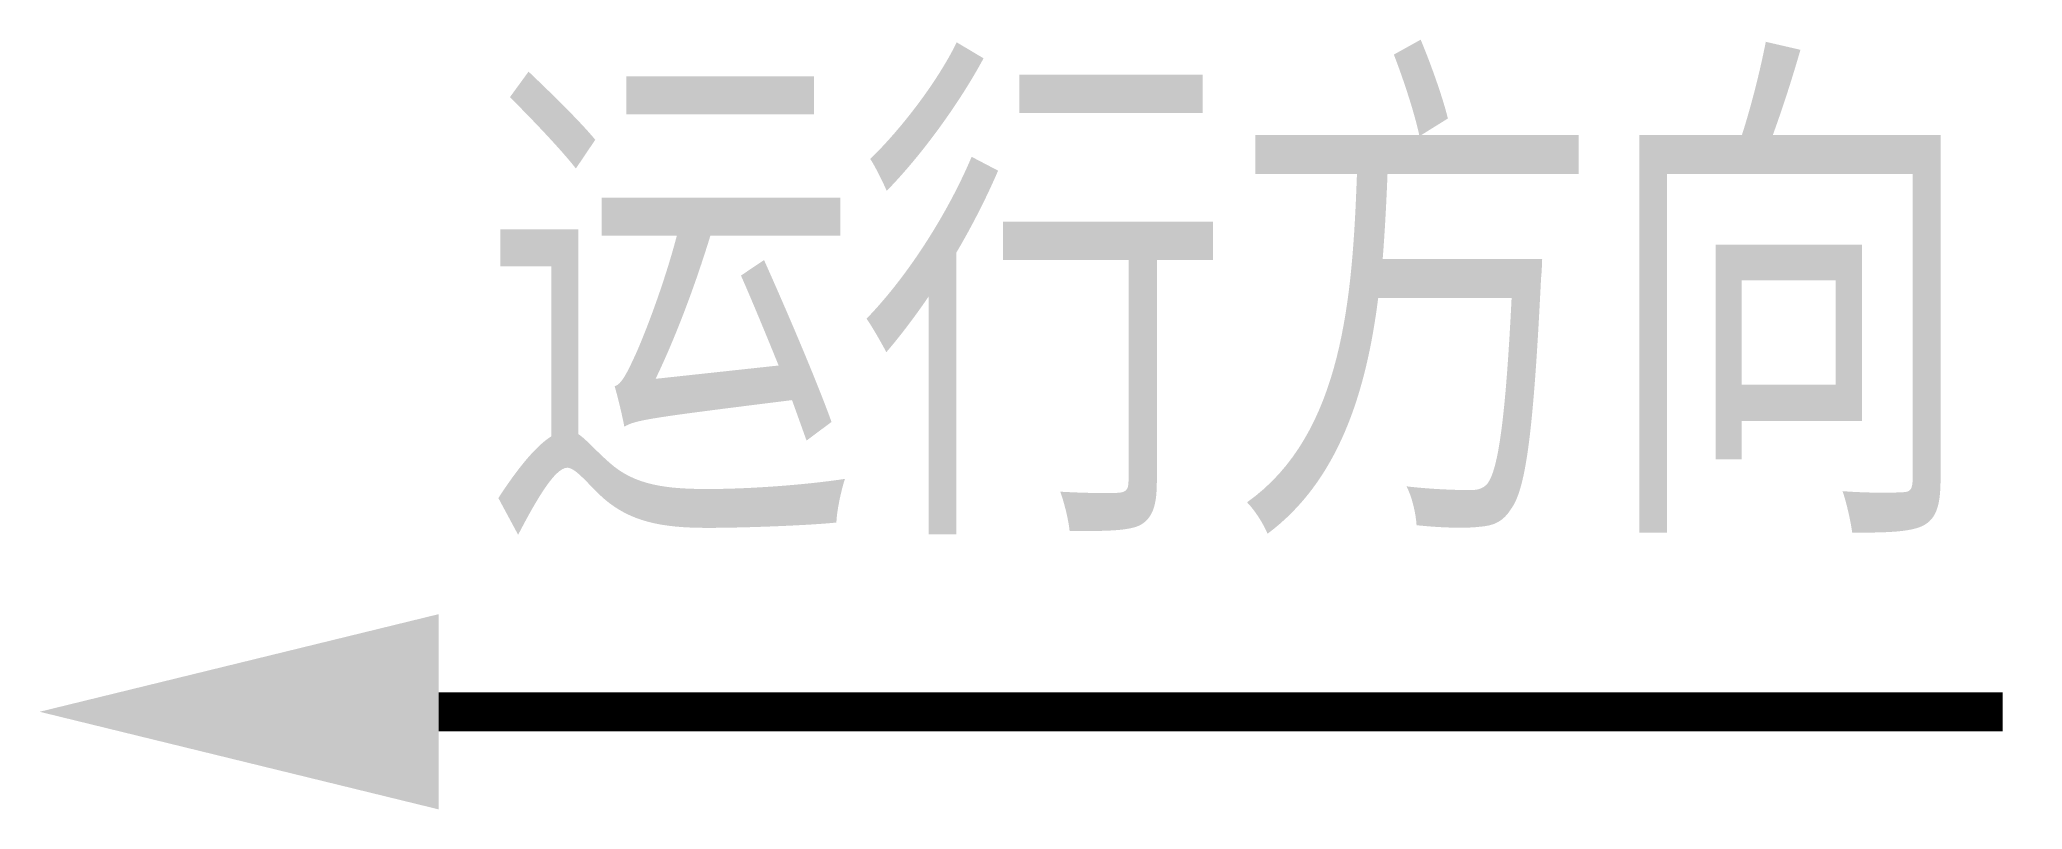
# Model space of a CAD drawing. Header units: millimetres. Extents: x -10.1 to 0.1, y -0.5 to 3.4.
import ezdxf

# ---------------------------------------------------------------- set-up
doc = ezdxf.new("R2010")
doc.units = ezdxf.units.MM
doc.styles.add('CHINESE', font='SimSun.ttf')

msp = doc.modelspace()

# ---------------------------------------------------------------- linework, layer by layer
at = {"color": 3, "const_width": 0.2}
msp.add_lwpolyline([(-8.016, 0), (0, 0)], dxfattribs=at)
at = {"color": 3}
msp.add_solid([(-8.016, -0.5), (-8.016, 0.5), (-10.06, 0)], dxfattribs=at)

# ---------------------------------------------------------------- texts
at = {"style": 'CHINESE', "width": 0.7}
msp.add_text('运行方向', height=2, dxfattribs=at).set_placement((-7.78, 1.136))

doc.saveas('drawing.dxf')
